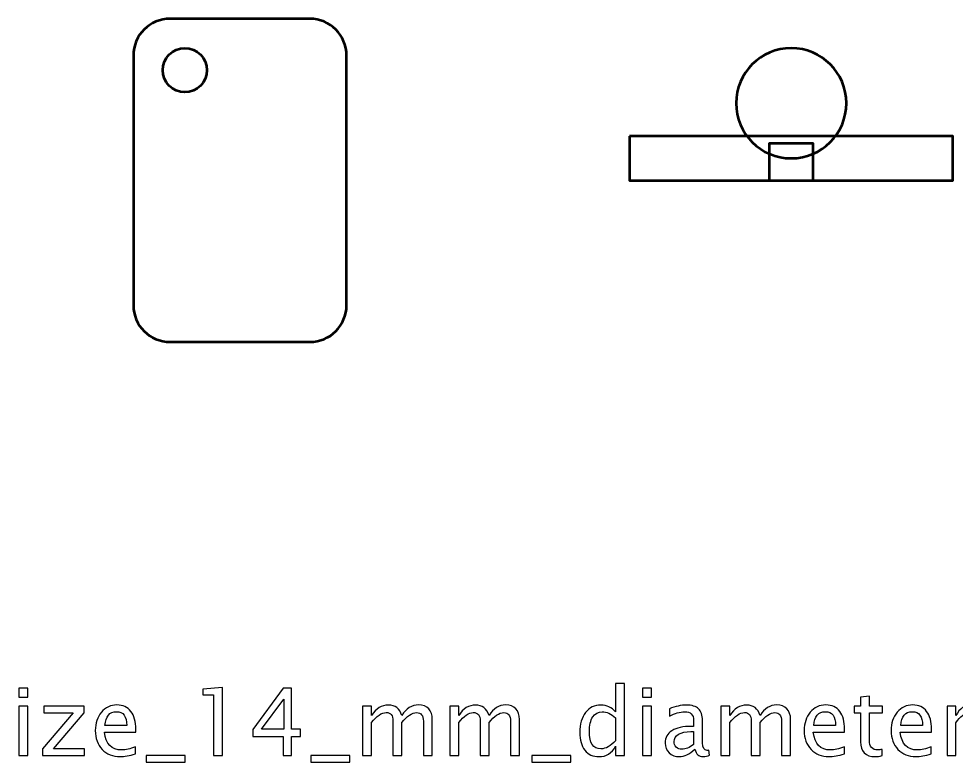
# Model space of a CAD drawing. Header units: centimetres. Extents: x -32.7 to 32.7, y -29.5 to 43.7.
# Drawn here: x -13.51 to -0.76, y -12.42 to -2.3 of the extents above; entities that cross this region are included whole.
import ezdxf

# ---------------------------------------------------------------- set-up
doc = ezdxf.new("R2010")
doc.units = ezdxf.units.CM
doc.header["$MEASUREMENT"] = 0
doc.layers.add('Layer 1', color=7, linetype='Continuous')

msp = doc.modelspace()

# ---------------------------------------------------------------- linework, layer by layer
at = {"layer": 'Layer 1', "lineweight": 53}
msp.add_ellipse((-11.24999, -3.00001), major_axis=(0, 0.30001), ratio=1, dxfattribs=at)
for points, knots in [([(-11.95, -6.2), (-11.95, -6.2), (-11.95, -2.8), (-11.95, -2.8), (-11.95, -2.8), (-11.95, -2.52386), (-11.72614, -2.3), (-11.45, -2.3), (-11.45, -2.3), (-11.45, -2.3), (-9.55, -2.3), (-9.55, -2.3), (-9.55, -2.3), (-9.27386, -2.3), (-9.05, -2.52386), (-9.05, -2.8), (-9.05, -2.8), (-9.05, -2.8), (-9.05, -6.2), (-9.05, -6.2), (-9.05, -6.2), (-9.05, -6.47614), (-9.27386, -6.7), (-9.55, -6.7), (-9.55, -6.7), (-9.55, -6.7), (-11.45, -6.7), (-11.45, -6.7), (-11.45, -6.7), (-11.72614, -6.7), (-11.95, -6.47614), (-11.95, -6.2)], [0, 0, 0, 0, 0.11111111, 0.11111111, 0.11111111, 0.11111111, 0.22222222, 0.22222222, 0.22222222, 0.22222222, 0.33333333, 0.33333333, 0.33333333, 0.33333333, 0.44444444, 0.44444444, 0.44444444, 0.44444444, 0.55555556, 0.55555556, 0.55555556, 0.55555556, 0.66666667, 0.66666667, 0.66666667, 0.66666667, 0.77777778, 0.77777778, 0.77777778, 0.77777778, 1, 1, 1, 1]), ([(-5.2, -3.9), (-5.2, -3.9), (-0.8, -3.9), (-0.8, -3.9), (-0.8, -3.9), (-0.8, -3.9), (-0.8, -4.5), (-0.8, -4.5), (-0.8, -4.5), (-0.8, -4.5), (-5.2, -4.5), (-5.2, -4.5), (-5.2, -4.5), (-5.2, -4.5), (-5.2, -3.9), (-5.2, -3.9)], [0, 0, 0, 0, 0.2, 0.2, 0.2, 0.2, 0.4, 0.4, 0.4, 0.4, 0.6, 0.6, 0.6, 0.6, 1, 1, 1, 1])]:
    msp.add_open_spline(points, degree=3, knots=knots, dxfattribs=at)
at = {"layer": 'Layer 1', "color": 4, "lineweight": 53}
for points in [[(-3, -4.20002), (-3.41422, -4.20002), (-3.75, -3.86424), (-3.75, -3.45002), (-3.75, -3.45002), (-3.75, -3.0358), (-3.41422, -2.70002), (-3, -2.70002), (-3, -2.70002), (-2.58578, -2.70002), (-2.25, -3.0358), (-2.25, -3.45002), (-2.25, -3.45002), (-2.25, -3.86424), (-2.58578, -4.20002), (-3, -4.20002)], [(-2.7, -4.50001), (-2.7, -4.50001), (-3.3, -4.50001), (-3.3, -4.50001), (-3.3, -4.50001), (-3.3, -4.50001), (-3.3, -4.00001), (-3.3, -4.00001), (-3.3, -4.00001), (-3.3, -4.00001), (-2.7, -4.00001), (-2.7, -4.00001), (-2.7, -4.00001), (-2.7, -4.00001), (-2.7, -4.50001), (-2.7, -4.50001)]]:
    msp.add_open_spline(points, degree=3, knots=[0, 0, 0, 0, 0.2, 0.2, 0.2, 0.2, 0.4, 0.4, 0.4, 0.4, 0.6, 0.6, 0.6, 0.6, 1, 1, 1, 1], dxfattribs=at)
at = {"layer": 'Layer 1'}
for points, knots in [([(-5.39117, -12.32956), (-5.39117, -12.32956), (-5.39117, -12.20319), (-5.39117, -12.20319), (-5.39117, -12.20319), (-5.44091, -12.2976), (-5.51584, -12.3448), (-5.61596, -12.3448), (-5.61596, -12.3448), (-5.69724, -12.3448), (-5.76116, -12.31538), (-5.80773, -12.25632), (-5.80773, -12.25632), (-5.8543, -12.19727), (-5.87758, -12.11662), (-5.87758, -12.01439), (-5.87758, -12.01439), (-5.87758, -11.90263), (-5.85112, -11.81267), (-5.79842, -11.74451), (-5.79842, -11.74451), (-5.7455, -11.67657), (-5.67607, -11.64249), (-5.58992, -11.64249), (-5.58992, -11.64249), (-5.51013, -11.64249), (-5.44366, -11.67297), (-5.39117, -11.73414), (-5.39117, -11.73414), (-5.39117, -11.73414), (-5.39117, -11.35039), (-5.39117, -11.35039), (-5.39117, -11.35039), (-5.39117, -11.35039), (-5.26925, -11.35039), (-5.26925, -11.35039), (-5.26925, -11.35039), (-5.26925, -11.35039), (-5.26925, -12.32956), (-5.26925, -12.32956), (-5.26925, -12.32956), (-5.26925, -12.32956), (-5.39117, -12.32956), (-5.39117, -12.32956)], [0, 0, 0, 0, 0.08333333, 0.08333333, 0.08333333, 0.08333333, 0.16666667, 0.16666667, 0.16666667, 0.16666667, 0.25, 0.25, 0.25, 0.25, 0.33333333, 0.33333333, 0.33333333, 0.33333333, 0.41666667, 0.41666667, 0.41666667, 0.41666667, 0.5, 0.5, 0.5, 0.5, 0.58333333, 0.58333333, 0.58333333, 0.58333333, 0.66666667, 0.66666667, 0.66666667, 0.66666667, 0.75, 0.75, 0.75, 0.75, 0.83333333, 0.83333333, 0.83333333, 0.83333333, 1, 1, 1, 1]), ([(-13.50943, -11.53327), (-13.50943, -11.53327), (-13.50943, -11.41135), (-13.50943, -11.41135), (-13.50943, -11.41135), (-13.50943, -11.41135), (-13.38751, -11.41135), (-13.38751, -11.41135), (-13.38751, -11.41135), (-13.38751, -11.41135), (-13.38751, -11.53327), (-13.38751, -11.53327), (-13.38751, -11.53327), (-13.38751, -11.53327), (-13.50943, -11.53327), (-13.50943, -11.53327)], [0, 0, 0, 0, 0.2, 0.2, 0.2, 0.2, 0.4, 0.4, 0.4, 0.4, 0.6, 0.6, 0.6, 0.6, 1, 1, 1, 1]), ([(-10.86106, -12.32956), (-10.86106, -12.32956), (-10.86106, -11.50279), (-10.86106, -11.50279), (-10.86106, -11.50279), (-10.86106, -11.50279), (-11.00711, -11.50279), (-11.00711, -11.50279), (-11.00711, -11.50279), (-11.00711, -11.50279), (-11.00711, -11.42659), (-11.00711, -11.42659), (-11.00711, -11.42659), (-11.00711, -11.42659), (-10.73914, -11.40373), (-10.73914, -11.40373), (-10.73914, -11.40373), (-10.73914, -11.40373), (-10.73914, -12.32956), (-10.73914, -12.32956), (-10.73914, -12.32956), (-10.73914, -12.32956), (-10.86106, -12.32956), (-10.86106, -12.32956)], [0, 0, 0, 0, 0.14285714, 0.14285714, 0.14285714, 0.14285714, 0.28571429, 0.28571429, 0.28571429, 0.28571429, 0.42857143, 0.42857143, 0.42857143, 0.42857143, 0.57142857, 0.57142857, 0.57142857, 0.57142857, 0.71428571, 0.71428571, 0.71428571, 0.71428571, 1, 1, 1, 1]), ([(-9.91195, -12.32956), (-9.91195, -12.32956), (-9.91195, -12.06921), (-9.91195, -12.06921), (-9.91195, -12.06921), (-9.91195, -12.06921), (-10.32597, -12.06921), (-10.32597, -12.06921), (-10.32597, -12.06921), (-10.32597, -12.06921), (-10.32597, -11.9765), (-10.32597, -11.9765), (-10.32597, -11.9765), (-10.32597, -11.9765), (-9.91195, -11.41135), (-9.91195, -11.41135), (-9.91195, -11.41135), (-9.91195, -11.41135), (-9.79765, -11.41135), (-9.79765, -11.41135), (-9.79765, -11.41135), (-9.79765, -11.41135), (-9.79765, -11.96888), (-9.79765, -11.96888), (-9.79765, -11.96888), (-9.79765, -11.96888), (-9.67446, -11.96888), (-9.67446, -11.96888), (-9.67446, -11.96888), (-9.67446, -11.96888), (-9.67446, -12.06921), (-9.67446, -12.06921), (-9.67446, -12.06921), (-9.67446, -12.06921), (-9.79765, -12.06921), (-9.79765, -12.06921), (-9.79765, -12.06921), (-9.79765, -12.06921), (-9.79765, -12.32956), (-9.79765, -12.32956), (-9.79765, -12.32956), (-9.79765, -12.32956), (-9.91195, -12.32956), (-9.91195, -12.32956)], [0, 0, 0, 0, 0.08333333, 0.08333333, 0.08333333, 0.08333333, 0.16666667, 0.16666667, 0.16666667, 0.16666667, 0.25, 0.25, 0.25, 0.25, 0.33333333, 0.33333333, 0.33333333, 0.33333333, 0.41666667, 0.41666667, 0.41666667, 0.41666667, 0.5, 0.5, 0.5, 0.5, 0.58333333, 0.58333333, 0.58333333, 0.58333333, 0.66666667, 0.66666667, 0.66666667, 0.66666667, 0.75, 0.75, 0.75, 0.75, 0.83333333, 0.83333333, 0.83333333, 0.83333333, 1, 1, 1, 1]), ([(-5.02499, -11.53327), (-5.02499, -11.53327), (-5.02499, -11.41135), (-5.02499, -11.41135), (-5.02499, -11.41135), (-5.02499, -11.41135), (-4.90307, -11.41135), (-4.90307, -11.41135), (-4.90307, -11.41135), (-4.90307, -11.41135), (-4.90307, -11.53327), (-4.90307, -11.53327), (-4.90307, -11.53327), (-4.90307, -11.53327), (-5.02499, -11.53327), (-5.02499, -11.53327)], [0, 0, 0, 0, 0.2, 0.2, 0.2, 0.2, 0.4, 0.4, 0.4, 0.4, 0.6, 0.6, 0.6, 0.6, 1, 1, 1, 1]), ([(-10.20553, -11.96888), (-10.20553, -11.96888), (-9.90433, -11.96888), (-9.90433, -11.96888), (-9.90433, -11.96888), (-9.90433, -11.96888), (-9.90433, -11.56206), (-9.90433, -11.56206), (-9.90433, -11.56206), (-9.90433, -11.56206), (-10.20553, -11.96888), (-10.20553, -11.96888)], [0, 0, 0, 0, 0.25, 0.25, 0.25, 0.25, 0.5, 0.5, 0.5, 0.5, 1, 1, 1, 1]), ([(-1.76236, -12.32935), (-1.80004, -12.33972), (-1.83284, -12.3448), (-1.86057, -12.3448), (-1.86057, -12.3448), (-1.9228, -12.3448), (-1.97127, -12.32702), (-2.00599, -12.29146), (-2.00599, -12.29146), (-2.04091, -12.2559), (-2.05827, -12.20658), (-2.05827, -12.14329), (-2.05827, -12.14329), (-2.05827, -12.14329), (-2.05827, -11.7479), (-2.05827, -11.7479), (-2.05827, -11.7479), (-2.05827, -11.7479), (-2.14251, -11.7479), (-2.14251, -11.7479), (-2.14251, -11.7479), (-2.14251, -11.7479), (-2.14251, -11.65646), (-2.14251, -11.65646), (-2.14251, -11.65646), (-2.14251, -11.65646), (-2.05827, -11.65646), (-2.05827, -11.65646), (-2.05827, -11.65646), (-2.05827, -11.65646), (-2.05827, -11.53475), (-2.05827, -11.53475), (-2.05827, -11.53475), (-2.05827, -11.53475), (-1.93635, -11.52311), (-1.93635, -11.52311), (-1.93635, -11.52311), (-1.93635, -11.52311), (-1.93635, -11.65646), (-1.93635, -11.65646), (-1.93635, -11.65646), (-1.93635, -11.65646), (-1.75982, -11.65646), (-1.75982, -11.65646), (-1.75982, -11.65646), (-1.75982, -11.65646), (-1.75982, -11.7479), (-1.75982, -11.7479), (-1.75982, -11.7479), (-1.75982, -11.7479), (-1.93635, -11.7479), (-1.93635, -11.7479), (-1.93635, -11.7479), (-1.93635, -11.7479), (-1.93635, -12.12128), (-1.93635, -12.12128), (-1.93635, -12.12128), (-1.93635, -12.20933), (-1.89804, -12.25336), (-1.82163, -12.25336), (-1.82163, -12.25336), (-1.80533, -12.25336), (-1.78564, -12.25061), (-1.76236, -12.24532), (-1.76236, -12.24532), (-1.76236, -12.24532), (-1.76236, -12.32935), (-1.76236, -12.32935)], [0, 0, 0, 0, 0.05555556, 0.05555556, 0.05555556, 0.05555556, 0.11111111, 0.11111111, 0.11111111, 0.11111111, 0.16666667, 0.16666667, 0.16666667, 0.16666667, 0.22222222, 0.22222222, 0.22222222, 0.22222222, 0.27777778, 0.27777778, 0.27777778, 0.27777778, 0.33333333, 0.33333333, 0.33333333, 0.33333333, 0.38888889, 0.38888889, 0.38888889, 0.38888889, 0.44444444, 0.44444444, 0.44444444, 0.44444444, 0.5, 0.5, 0.5, 0.5, 0.55555556, 0.55555556, 0.55555556, 0.55555556, 0.61111111, 0.61111111, 0.61111111, 0.61111111, 0.66666667, 0.66666667, 0.66666667, 0.66666667, 0.72222222, 0.72222222, 0.72222222, 0.72222222, 0.77777778, 0.77777778, 0.77777778, 0.77777778, 0.83333333, 0.83333333, 0.83333333, 0.83333333, 0.88888889, 0.88888889, 0.88888889, 0.88888889, 1, 1, 1, 1]), ([(-13.50943, -12.32956), (-13.50943, -12.32956), (-13.50943, -11.65646), (-13.50943, -11.65646), (-13.50943, -11.65646), (-13.50943, -11.65646), (-13.38751, -11.65646), (-13.38751, -11.65646), (-13.38751, -11.65646), (-13.38751, -11.65646), (-13.38751, -12.32956), (-13.38751, -12.32956), (-13.38751, -12.32956), (-13.38751, -12.32956), (-13.50943, -12.32956), (-13.50943, -12.32956)], [0, 0, 0, 0, 0.2, 0.2, 0.2, 0.2, 0.4, 0.4, 0.4, 0.4, 0.6, 0.6, 0.6, 0.6, 1, 1, 1, 1]), ([(-13.18812, -12.32956), (-13.18812, -12.32956), (-13.18812, -12.23812), (-13.18812, -12.23812), (-13.18812, -12.23812), (-13.18812, -12.23812), (-12.7705, -11.7479), (-12.7705, -11.7479), (-12.7705, -11.7479), (-12.7705, -11.7479), (-13.16886, -11.7479), (-13.16886, -11.7479), (-13.16886, -11.7479), (-13.16886, -11.7479), (-13.16886, -11.65646), (-13.16886, -11.65646), (-13.16886, -11.65646), (-13.16886, -11.65646), (-12.62043, -11.65646), (-12.62043, -11.65646), (-12.62043, -11.65646), (-12.62043, -11.65646), (-12.62043, -11.7479), (-12.62043, -11.7479), (-12.62043, -11.7479), (-12.62043, -11.7479), (-13.03805, -12.23812), (-13.03805, -12.23812), (-13.03805, -12.23812), (-13.03805, -12.23812), (-12.61281, -12.23812), (-12.61281, -12.23812), (-12.61281, -12.23812), (-12.61281, -12.23812), (-12.61281, -12.32956), (-12.61281, -12.32956), (-12.61281, -12.32956), (-12.61281, -12.32956), (-13.18812, -12.32956), (-13.18812, -12.32956)], [0, 0, 0, 0, 0.09090909, 0.09090909, 0.09090909, 0.09090909, 0.18181818, 0.18181818, 0.18181818, 0.18181818, 0.27272727, 0.27272727, 0.27272727, 0.27272727, 0.36363636, 0.36363636, 0.36363636, 0.36363636, 0.45454545, 0.45454545, 0.45454545, 0.45454545, 0.54545455, 0.54545455, 0.54545455, 0.54545455, 0.63636364, 0.63636364, 0.63636364, 0.63636364, 0.72727273, 0.72727273, 0.72727273, 0.72727273, 0.81818182, 0.81818182, 0.81818182, 0.81818182, 1, 1, 1, 1]), ([(-11.92045, -12.30797), (-12.00236, -12.33252), (-12.07243, -12.3448), (-12.13085, -12.3448), (-12.13085, -12.3448), (-12.23054, -12.3448), (-12.31161, -12.31178), (-12.37405, -12.24595), (-12.37405, -12.24595), (-12.43649, -12.18012), (-12.46782, -12.09482), (-12.46782, -11.98983), (-12.46782, -11.98983), (-12.46782, -11.88802), (-12.4403, -11.80441), (-12.38506, -11.73901), (-12.38506, -11.73901), (-12.32981, -11.67382), (-12.25912, -11.64122), (-12.17297, -11.64122), (-12.17297, -11.64122), (-12.09148, -11.64122), (-12.0284, -11.67022), (-11.98395, -11.72821), (-11.98395, -11.72821), (-11.9395, -11.78621), (-11.91727, -11.86834), (-11.91727, -11.97481), (-11.91727, -11.97481), (-11.91727, -11.97481), (-11.91791, -12.01206), (-11.91791, -12.01206), (-11.91791, -12.01206), (-11.91791, -12.01206), (-12.34336, -12.01206), (-12.34336, -12.01206), (-12.34336, -12.01206), (-12.32558, -12.17293), (-12.24705, -12.25336), (-12.10799, -12.25336), (-12.10799, -12.25336), (-12.05697, -12.25336), (-11.99453, -12.23897), (-11.92045, -12.21018), (-11.92045, -12.21018), (-11.92045, -12.21018), (-11.92045, -12.30797), (-11.92045, -12.30797)], [0, 0, 0, 0, 0.07692308, 0.07692308, 0.07692308, 0.07692308, 0.15384615, 0.15384615, 0.15384615, 0.15384615, 0.23076923, 0.23076923, 0.23076923, 0.23076923, 0.30769231, 0.30769231, 0.30769231, 0.30769231, 0.38461538, 0.38461538, 0.38461538, 0.38461538, 0.46153846, 0.46153846, 0.46153846, 0.46153846, 0.53846154, 0.53846154, 0.53846154, 0.53846154, 0.61538462, 0.61538462, 0.61538462, 0.61538462, 0.69230769, 0.69230769, 0.69230769, 0.69230769, 0.76923077, 0.76923077, 0.76923077, 0.76923077, 0.84615385, 0.84615385, 0.84615385, 0.84615385, 1, 1, 1, 1]), ([(-12.33701, -11.92062), (-12.33701, -11.92062), (-12.03983, -11.92062), (-12.03983, -11.92062), (-12.03983, -11.92062), (-12.03983, -11.79531), (-12.08661, -11.73266), (-12.17995, -11.73266), (-12.17995, -11.73266), (-12.27393, -11.73266), (-12.32621, -11.79531), (-12.33701, -11.92062)], [0, 0, 0, 0, 0.25, 0.25, 0.25, 0.25, 0.5, 0.5, 0.5, 0.5, 1, 1, 1, 1]), ([(-8.83076, -12.32956), (-8.83076, -12.32956), (-8.83076, -11.65646), (-8.83076, -11.65646), (-8.83076, -11.65646), (-8.83076, -11.65646), (-8.70884, -11.65646), (-8.70884, -11.65646), (-8.70884, -11.65646), (-8.70884, -11.65646), (-8.70884, -11.78367), (-8.70884, -11.78367), (-8.70884, -11.78367), (-8.64936, -11.68948), (-8.57316, -11.64249), (-8.47982, -11.64249), (-8.47982, -11.64249), (-8.38986, -11.64249), (-8.32869, -11.68948), (-8.29609, -11.78367), (-8.29609, -11.78367), (-8.2383, -11.68863), (-8.16295, -11.64122), (-8.07045, -11.64122), (-8.07045, -11.64122), (-8.0114, -11.64122), (-7.96547, -11.65858), (-7.93266, -11.6935), (-7.93266, -11.6935), (-7.89985, -11.72843), (-7.88334, -11.77732), (-7.88334, -11.84019), (-7.88334, -11.84019), (-7.88334, -11.84019), (-7.88334, -12.32956), (-7.88334, -12.32956), (-7.88334, -12.32956), (-7.88334, -12.32956), (-8.00526, -12.32956), (-8.00526, -12.32956), (-8.00526, -12.32956), (-8.00526, -12.32956), (-8.00526, -11.86029), (-8.00526, -11.86029), (-8.00526, -11.86029), (-8.00526, -11.78367), (-8.03574, -11.74536), (-8.0967, -11.74536), (-8.0967, -11.74536), (-8.15999, -11.74536), (-8.22645, -11.79002), (-8.29609, -11.87956), (-8.29609, -11.87956), (-8.29609, -11.87956), (-8.29609, -12.32956), (-8.29609, -12.32956), (-8.29609, -12.32956), (-8.29609, -12.32956), (-8.41801, -12.32956), (-8.41801, -12.32956), (-8.41801, -12.32956), (-8.41801, -12.32956), (-8.41801, -11.85987), (-8.41801, -11.85987), (-8.41801, -11.85987), (-8.41801, -11.78261), (-8.44891, -11.74409), (-8.51093, -11.74409), (-8.51093, -11.74409), (-8.57253, -11.74409), (-8.63857, -11.78896), (-8.70884, -11.87892), (-8.70884, -11.87892), (-8.70884, -11.87892), (-8.70884, -12.32956), (-8.70884, -12.32956), (-8.70884, -12.32956), (-8.70884, -12.32956), (-8.83076, -12.32956), (-8.83076, -12.32956)], [0, 0, 0, 0, 0.04761905, 0.04761905, 0.04761905, 0.04761905, 0.0952381, 0.0952381, 0.0952381, 0.0952381, 0.14285714, 0.14285714, 0.14285714, 0.14285714, 0.19047619, 0.19047619, 0.19047619, 0.19047619, 0.23809524, 0.23809524, 0.23809524, 0.23809524, 0.28571429, 0.28571429, 0.28571429, 0.28571429, 0.33333333, 0.33333333, 0.33333333, 0.33333333, 0.38095238, 0.38095238, 0.38095238, 0.38095238, 0.42857143, 0.42857143, 0.42857143, 0.42857143, 0.47619048, 0.47619048, 0.47619048, 0.47619048, 0.52380952, 0.52380952, 0.52380952, 0.52380952, 0.57142857, 0.57142857, 0.57142857, 0.57142857, 0.61904762, 0.61904762, 0.61904762, 0.61904762, 0.66666667, 0.66666667, 0.66666667, 0.66666667, 0.71428571, 0.71428571, 0.71428571, 0.71428571, 0.76190476, 0.76190476, 0.76190476, 0.76190476, 0.80952381, 0.80952381, 0.80952381, 0.80952381, 0.85714286, 0.85714286, 0.85714286, 0.85714286, 0.9047619, 0.9047619, 0.9047619, 0.9047619, 1, 1, 1, 1]), ([(-7.645, -12.32956), (-7.645, -12.32956), (-7.645, -11.65646), (-7.645, -11.65646), (-7.645, -11.65646), (-7.645, -11.65646), (-7.52308, -11.65646), (-7.52308, -11.65646), (-7.52308, -11.65646), (-7.52308, -11.65646), (-7.52308, -11.78367), (-7.52308, -11.78367), (-7.52308, -11.78367), (-7.4636, -11.68948), (-7.3874, -11.64249), (-7.29406, -11.64249), (-7.29406, -11.64249), (-7.2041, -11.64249), (-7.14293, -11.68948), (-7.11033, -11.78367), (-7.11033, -11.78367), (-7.05254, -11.68863), (-6.97719, -11.64122), (-6.88469, -11.64122), (-6.88469, -11.64122), (-6.82564, -11.64122), (-6.77971, -11.65858), (-6.7469, -11.6935), (-6.7469, -11.6935), (-6.71409, -11.72843), (-6.69758, -11.77732), (-6.69758, -11.84019), (-6.69758, -11.84019), (-6.69758, -11.84019), (-6.69758, -12.32956), (-6.69758, -12.32956), (-6.69758, -12.32956), (-6.69758, -12.32956), (-6.8195, -12.32956), (-6.8195, -12.32956), (-6.8195, -12.32956), (-6.8195, -12.32956), (-6.8195, -11.86029), (-6.8195, -11.86029), (-6.8195, -11.86029), (-6.8195, -11.78367), (-6.84998, -11.74536), (-6.91094, -11.74536), (-6.91094, -11.74536), (-6.97423, -11.74536), (-7.04069, -11.79002), (-7.11033, -11.87956), (-7.11033, -11.87956), (-7.11033, -11.87956), (-7.11033, -12.32956), (-7.11033, -12.32956), (-7.11033, -12.32956), (-7.11033, -12.32956), (-7.23225, -12.32956), (-7.23225, -12.32956), (-7.23225, -12.32956), (-7.23225, -12.32956), (-7.23225, -11.85987), (-7.23225, -11.85987), (-7.23225, -11.85987), (-7.23225, -11.78261), (-7.26315, -11.74409), (-7.32517, -11.74409), (-7.32517, -11.74409), (-7.38677, -11.74409), (-7.45281, -11.78896), (-7.52308, -11.87892), (-7.52308, -11.87892), (-7.52308, -11.87892), (-7.52308, -12.32956), (-7.52308, -12.32956), (-7.52308, -12.32956), (-7.52308, -12.32956), (-7.645, -12.32956), (-7.645, -12.32956)], [0, 0, 0, 0, 0.04761905, 0.04761905, 0.04761905, 0.04761905, 0.0952381, 0.0952381, 0.0952381, 0.0952381, 0.14285714, 0.14285714, 0.14285714, 0.14285714, 0.19047619, 0.19047619, 0.19047619, 0.19047619, 0.23809524, 0.23809524, 0.23809524, 0.23809524, 0.28571429, 0.28571429, 0.28571429, 0.28571429, 0.33333333, 0.33333333, 0.33333333, 0.33333333, 0.38095238, 0.38095238, 0.38095238, 0.38095238, 0.42857143, 0.42857143, 0.42857143, 0.42857143, 0.47619048, 0.47619048, 0.47619048, 0.47619048, 0.52380952, 0.52380952, 0.52380952, 0.52380952, 0.57142857, 0.57142857, 0.57142857, 0.57142857, 0.61904762, 0.61904762, 0.61904762, 0.61904762, 0.66666667, 0.66666667, 0.66666667, 0.66666667, 0.71428571, 0.71428571, 0.71428571, 0.71428571, 0.76190476, 0.76190476, 0.76190476, 0.76190476, 0.80952381, 0.80952381, 0.80952381, 0.80952381, 0.85714286, 0.85714286, 0.85714286, 0.85714286, 0.9047619, 0.9047619, 0.9047619, 0.9047619, 1, 1, 1, 1]), ([(-5.02499, -12.32956), (-5.02499, -12.32956), (-5.02499, -11.65646), (-5.02499, -11.65646), (-5.02499, -11.65646), (-5.02499, -11.65646), (-4.90307, -11.65646), (-4.90307, -11.65646), (-4.90307, -11.65646), (-4.90307, -11.65646), (-4.90307, -12.32956), (-4.90307, -12.32956), (-4.90307, -12.32956), (-4.90307, -12.32956), (-5.02499, -12.32956), (-5.02499, -12.32956)], [0, 0, 0, 0, 0.2, 0.2, 0.2, 0.2, 0.4, 0.4, 0.4, 0.4, 0.6, 0.6, 0.6, 0.6, 1, 1, 1, 1]), ([(-4.31104, -12.24383), (-4.38427, -12.31114), (-4.45476, -12.3448), (-4.52249, -12.3448), (-4.52249, -12.3448), (-4.57816, -12.3448), (-4.62452, -12.32744), (-4.66113, -12.29252), (-4.66113, -12.29252), (-4.69796, -12.25759), (-4.71638, -12.21357), (-4.71638, -12.16044), (-4.71638, -12.16044), (-4.71638, -12.08699), (-4.68548, -12.03047), (-4.62367, -11.9911), (-4.62367, -11.9911), (-4.56186, -11.95173), (-4.47317, -11.93205), (-4.3576, -11.93205), (-4.3576, -11.93205), (-4.3576, -11.93205), (-4.32903, -11.93205), (-4.32903, -11.93205), (-4.32903, -11.93205), (-4.32903, -11.93205), (-4.32903, -11.85098), (-4.32903, -11.85098), (-4.32903, -11.85098), (-4.32903, -11.77288), (-4.36967, -11.73393), (-4.45116, -11.73393), (-4.45116, -11.73393), (-4.51424, -11.73393), (-4.58324, -11.75383), (-4.65796, -11.79362), (-4.65796, -11.79362), (-4.65796, -11.79362), (-4.65796, -11.69329), (-4.65796, -11.69329), (-4.65796, -11.69329), (-4.57583, -11.65942), (-4.49836, -11.64249), (-4.42576, -11.64249), (-4.42576, -11.64249), (-4.35104, -11.64249), (-4.2958, -11.65942), (-4.26045, -11.6935), (-4.26045, -11.6935), (-4.22489, -11.72758), (-4.20711, -11.78007), (-4.20711, -11.85098), (-4.20711, -11.85098), (-4.20711, -11.85098), (-4.20711, -12.15515), (-4.20711, -12.15515), (-4.20711, -12.15515), (-4.20711, -12.22478), (-4.18573, -12.25971), (-4.14276, -12.25971), (-4.14276, -12.25971), (-4.13747, -12.25971), (-4.12964, -12.25886), (-4.11927, -12.25717), (-4.11927, -12.25717), (-4.11927, -12.25717), (-4.11059, -12.3249), (-4.11059, -12.3249), (-4.11059, -12.3249), (-4.13832, -12.33824), (-4.1688, -12.3448), (-4.20224, -12.3448), (-4.20224, -12.3448), (-4.25918, -12.3448), (-4.29537, -12.31114), (-4.31104, -12.24383)], [0, 0, 0, 0, 0.05, 0.05, 0.05, 0.05, 0.1, 0.1, 0.1, 0.1, 0.15, 0.15, 0.15, 0.15, 0.2, 0.2, 0.2, 0.2, 0.25, 0.25, 0.25, 0.25, 0.3, 0.3, 0.3, 0.3, 0.35, 0.35, 0.35, 0.35, 0.4, 0.4, 0.4, 0.4, 0.45, 0.45, 0.45, 0.45, 0.5, 0.5, 0.5, 0.5, 0.55, 0.55, 0.55, 0.55, 0.6, 0.6, 0.6, 0.6, 0.65, 0.65, 0.65, 0.65, 0.7, 0.7, 0.7, 0.7, 0.75, 0.75, 0.75, 0.75, 0.8, 0.8, 0.8, 0.8, 0.85, 0.85, 0.85, 0.85, 0.9, 0.9, 0.9, 0.9, 1, 1, 1, 1]), ([(-3.95671, -12.32956), (-3.95671, -12.32956), (-3.95671, -11.65646), (-3.95671, -11.65646), (-3.95671, -11.65646), (-3.95671, -11.65646), (-3.83479, -11.65646), (-3.83479, -11.65646), (-3.83479, -11.65646), (-3.83479, -11.65646), (-3.83479, -11.78367), (-3.83479, -11.78367), (-3.83479, -11.78367), (-3.77531, -11.68948), (-3.69911, -11.64249), (-3.60577, -11.64249), (-3.60577, -11.64249), (-3.51581, -11.64249), (-3.45464, -11.68948), (-3.42204, -11.78367), (-3.42204, -11.78367), (-3.36425, -11.68863), (-3.2889, -11.64122), (-3.1964, -11.64122), (-3.1964, -11.64122), (-3.13735, -11.64122), (-3.09142, -11.65858), (-3.05861, -11.6935), (-3.05861, -11.6935), (-3.0258, -11.72843), (-3.00929, -11.77732), (-3.00929, -11.84019), (-3.00929, -11.84019), (-3.00929, -11.84019), (-3.00929, -12.32956), (-3.00929, -12.32956), (-3.00929, -12.32956), (-3.00929, -12.32956), (-3.13121, -12.32956), (-3.13121, -12.32956), (-3.13121, -12.32956), (-3.13121, -12.32956), (-3.13121, -11.86029), (-3.13121, -11.86029), (-3.13121, -11.86029), (-3.13121, -11.78367), (-3.16169, -11.74536), (-3.22265, -11.74536), (-3.22265, -11.74536), (-3.28594, -11.74536), (-3.3524, -11.79002), (-3.42204, -11.87956), (-3.42204, -11.87956), (-3.42204, -11.87956), (-3.42204, -12.32956), (-3.42204, -12.32956), (-3.42204, -12.32956), (-3.42204, -12.32956), (-3.54396, -12.32956), (-3.54396, -12.32956), (-3.54396, -12.32956), (-3.54396, -12.32956), (-3.54396, -11.85987), (-3.54396, -11.85987), (-3.54396, -11.85987), (-3.54396, -11.78261), (-3.57486, -11.74409), (-3.63688, -11.74409), (-3.63688, -11.74409), (-3.69848, -11.74409), (-3.76452, -11.78896), (-3.83479, -11.87892), (-3.83479, -11.87892), (-3.83479, -11.87892), (-3.83479, -12.32956), (-3.83479, -12.32956), (-3.83479, -12.32956), (-3.83479, -12.32956), (-3.95671, -12.32956), (-3.95671, -12.32956)], [0, 0, 0, 0, 0.04761905, 0.04761905, 0.04761905, 0.04761905, 0.0952381, 0.0952381, 0.0952381, 0.0952381, 0.14285714, 0.14285714, 0.14285714, 0.14285714, 0.19047619, 0.19047619, 0.19047619, 0.19047619, 0.23809524, 0.23809524, 0.23809524, 0.23809524, 0.28571429, 0.28571429, 0.28571429, 0.28571429, 0.33333333, 0.33333333, 0.33333333, 0.33333333, 0.38095238, 0.38095238, 0.38095238, 0.38095238, 0.42857143, 0.42857143, 0.42857143, 0.42857143, 0.47619048, 0.47619048, 0.47619048, 0.47619048, 0.52380952, 0.52380952, 0.52380952, 0.52380952, 0.57142857, 0.57142857, 0.57142857, 0.57142857, 0.61904762, 0.61904762, 0.61904762, 0.61904762, 0.66666667, 0.66666667, 0.66666667, 0.66666667, 0.71428571, 0.71428571, 0.71428571, 0.71428571, 0.76190476, 0.76190476, 0.76190476, 0.76190476, 0.80952381, 0.80952381, 0.80952381, 0.80952381, 0.85714286, 0.85714286, 0.85714286, 0.85714286, 0.9047619, 0.9047619, 0.9047619, 0.9047619, 1, 1, 1, 1]), ([(-2.27692, -12.30797), (-2.35883, -12.33252), (-2.4289, -12.3448), (-2.48732, -12.3448), (-2.48732, -12.3448), (-2.58701, -12.3448), (-2.66808, -12.31178), (-2.73052, -12.24595), (-2.73052, -12.24595), (-2.79296, -12.18012), (-2.82429, -12.09482), (-2.82429, -11.98983), (-2.82429, -11.98983), (-2.82429, -11.88802), (-2.79677, -11.80441), (-2.74153, -11.73901), (-2.74153, -11.73901), (-2.68628, -11.67382), (-2.61559, -11.64122), (-2.52944, -11.64122), (-2.52944, -11.64122), (-2.44795, -11.64122), (-2.38487, -11.67022), (-2.34042, -11.72821), (-2.34042, -11.72821), (-2.29597, -11.78621), (-2.27374, -11.86834), (-2.27374, -11.97481), (-2.27374, -11.97481), (-2.27374, -11.97481), (-2.27438, -12.01206), (-2.27438, -12.01206), (-2.27438, -12.01206), (-2.27438, -12.01206), (-2.69983, -12.01206), (-2.69983, -12.01206), (-2.69983, -12.01206), (-2.68205, -12.17293), (-2.60352, -12.25336), (-2.46446, -12.25336), (-2.46446, -12.25336), (-2.41344, -12.25336), (-2.351, -12.23897), (-2.27692, -12.21018), (-2.27692, -12.21018), (-2.27692, -12.21018), (-2.27692, -12.30797), (-2.27692, -12.30797)], [0, 0, 0, 0, 0.07692308, 0.07692308, 0.07692308, 0.07692308, 0.15384615, 0.15384615, 0.15384615, 0.15384615, 0.23076923, 0.23076923, 0.23076923, 0.23076923, 0.30769231, 0.30769231, 0.30769231, 0.30769231, 0.38461538, 0.38461538, 0.38461538, 0.38461538, 0.46153846, 0.46153846, 0.46153846, 0.46153846, 0.53846154, 0.53846154, 0.53846154, 0.53846154, 0.61538462, 0.61538462, 0.61538462, 0.61538462, 0.69230769, 0.69230769, 0.69230769, 0.69230769, 0.76923077, 0.76923077, 0.76923077, 0.76923077, 0.84615385, 0.84615385, 0.84615385, 0.84615385, 1, 1, 1, 1]), ([(-2.69348, -11.92062), (-2.69348, -11.92062), (-2.3963, -11.92062), (-2.3963, -11.92062), (-2.3963, -11.92062), (-2.3963, -11.79531), (-2.44308, -11.73266), (-2.53642, -11.73266), (-2.53642, -11.73266), (-2.6304, -11.73266), (-2.68268, -11.79531), (-2.69348, -11.92062)], [0, 0, 0, 0, 0.25, 0.25, 0.25, 0.25, 0.5, 0.5, 0.5, 0.5, 1, 1, 1, 1]), ([(-1.09434, -12.30797), (-1.17625, -12.33252), (-1.24632, -12.3448), (-1.30474, -12.3448), (-1.30474, -12.3448), (-1.40443, -12.3448), (-1.4855, -12.31178), (-1.54794, -12.24595), (-1.54794, -12.24595), (-1.61038, -12.18012), (-1.64171, -12.09482), (-1.64171, -11.98983), (-1.64171, -11.98983), (-1.64171, -11.88802), (-1.61419, -11.80441), (-1.55895, -11.73901), (-1.55895, -11.73901), (-1.5037, -11.67382), (-1.43301, -11.64122), (-1.34686, -11.64122), (-1.34686, -11.64122), (-1.26537, -11.64122), (-1.20229, -11.67022), (-1.15784, -11.72821), (-1.15784, -11.72821), (-1.11339, -11.78621), (-1.09116, -11.86834), (-1.09116, -11.97481), (-1.09116, -11.97481), (-1.09116, -11.97481), (-1.0918, -12.01206), (-1.0918, -12.01206), (-1.0918, -12.01206), (-1.0918, -12.01206), (-1.51725, -12.01206), (-1.51725, -12.01206), (-1.51725, -12.01206), (-1.49947, -12.17293), (-1.42094, -12.25336), (-1.28188, -12.25336), (-1.28188, -12.25336), (-1.23086, -12.25336), (-1.16842, -12.23897), (-1.09434, -12.21018), (-1.09434, -12.21018), (-1.09434, -12.21018), (-1.09434, -12.30797), (-1.09434, -12.30797)], [0, 0, 0, 0, 0.07692308, 0.07692308, 0.07692308, 0.07692308, 0.15384615, 0.15384615, 0.15384615, 0.15384615, 0.23076923, 0.23076923, 0.23076923, 0.23076923, 0.30769231, 0.30769231, 0.30769231, 0.30769231, 0.38461538, 0.38461538, 0.38461538, 0.38461538, 0.46153846, 0.46153846, 0.46153846, 0.46153846, 0.53846154, 0.53846154, 0.53846154, 0.53846154, 0.61538462, 0.61538462, 0.61538462, 0.61538462, 0.69230769, 0.69230769, 0.69230769, 0.69230769, 0.76923077, 0.76923077, 0.76923077, 0.76923077, 0.84615385, 0.84615385, 0.84615385, 0.84615385, 1, 1, 1, 1]), ([(-1.5109, -11.92062), (-1.5109, -11.92062), (-1.21372, -11.92062), (-1.21372, -11.92062), (-1.21372, -11.92062), (-1.21372, -11.79531), (-1.2605, -11.73266), (-1.35384, -11.73266), (-1.35384, -11.73266), (-1.44782, -11.73266), (-1.5001, -11.79531), (-1.5109, -11.92062)], [0, 0, 0, 0, 0.25, 0.25, 0.25, 0.25, 0.5, 0.5, 0.5, 0.5, 1, 1, 1, 1]), ([(-0.88077, -12.32956), (-0.88077, -12.32956), (-0.88077, -11.65646), (-0.88077, -11.65646), (-0.88077, -11.65646), (-0.88077, -11.65646), (-0.75885, -11.65646), (-0.75885, -11.65646), (-0.75885, -11.65646), (-0.75885, -11.65646), (-0.75885, -11.78367), (-0.75885, -11.78367), (-0.75885, -11.78367), (-0.71038, -11.68948), (-0.6401, -11.64249), (-0.54782, -11.64249), (-0.54782, -11.64249), (-0.53533, -11.64249), (-0.52221, -11.64355), (-0.50866, -11.64566), (-0.50866, -11.64566), (-0.50866, -11.64566), (-0.50866, -11.75975), (-0.50866, -11.75975), (-0.50866, -11.75975), (-0.52983, -11.75277), (-0.54845, -11.74917), (-0.56454, -11.74917), (-0.56454, -11.74917), (-0.64201, -11.74917), (-0.70678, -11.79489), (-0.75885, -11.88654), (-0.75885, -11.88654), (-0.75885, -11.88654), (-0.75885, -12.32956), (-0.75885, -12.32956), (-0.75885, -12.32956), (-0.75885, -12.32956), (-0.88077, -12.32956), (-0.88077, -12.32956)], [0, 0, 0, 0, 0.09090909, 0.09090909, 0.09090909, 0.09090909, 0.18181818, 0.18181818, 0.18181818, 0.18181818, 0.27272727, 0.27272727, 0.27272727, 0.27272727, 0.36363636, 0.36363636, 0.36363636, 0.36363636, 0.45454545, 0.45454545, 0.45454545, 0.45454545, 0.54545455, 0.54545455, 0.54545455, 0.54545455, 0.63636364, 0.63636364, 0.63636364, 0.63636364, 0.72727273, 0.72727273, 0.72727273, 0.72727273, 0.81818182, 0.81818182, 0.81818182, 0.81818182, 1, 1, 1, 1]), ([(-5.39117, -11.81754), (-5.45446, -11.76187), (-5.51436, -11.73393), (-5.57109, -11.73393), (-5.57109, -11.73393), (-5.62697, -11.73393), (-5.67015, -11.75721), (-5.70084, -11.80399), (-5.70084, -11.80399), (-5.73153, -11.85056), (-5.74677, -11.9166), (-5.74677, -12.00211), (-5.74677, -12.00211), (-5.74677, -12.15938), (-5.6947, -12.23812), (-5.59035, -12.23812), (-5.59035, -12.23812), (-5.52261, -12.23812), (-5.45615, -12.20108), (-5.39117, -12.12721), (-5.39117, -12.12721), (-5.39117, -12.12721), (-5.39117, -11.81754), (-5.39117, -11.81754)], [0, 0, 0, 0, 0.14285714, 0.14285714, 0.14285714, 0.14285714, 0.28571429, 0.28571429, 0.28571429, 0.28571429, 0.42857143, 0.42857143, 0.42857143, 0.42857143, 0.57142857, 0.57142857, 0.57142857, 0.57142857, 0.71428571, 0.71428571, 0.71428571, 0.71428571, 1, 1, 1, 1]), ([(-4.32903, -12.17737), (-4.32903, -12.17737), (-4.32903, -12.00444), (-4.32903, -12.00444), (-4.32903, -12.00444), (-4.32903, -12.00444), (-4.36819, -12.00317), (-4.36819, -12.00317), (-4.36819, -12.00317), (-4.43592, -12.00317), (-4.49053, -12.01566), (-4.53223, -12.04063), (-4.53223, -12.04063), (-4.57372, -12.06582), (-4.59446, -12.09905), (-4.59446, -12.14054), (-4.59446, -12.14054), (-4.59446, -12.16954), (-4.58409, -12.19409), (-4.56356, -12.2142), (-4.56356, -12.2142), (-4.54281, -12.23431), (-4.51762, -12.24447), (-4.48778, -12.24447), (-4.48778, -12.24447), (-4.43698, -12.24447), (-4.38406, -12.22203), (-4.32903, -12.17737)], [0, 0, 0, 0, 0.125, 0.125, 0.125, 0.125, 0.25, 0.25, 0.25, 0.25, 0.375, 0.375, 0.375, 0.375, 0.5, 0.5, 0.5, 0.5, 0.625, 0.625, 0.625, 0.625, 0.75, 0.75, 0.75, 0.75, 1, 1, 1, 1]), ([(-11.77546, -12.421), (-11.77546, -12.421), (-11.77546, -12.32956), (-11.77546, -12.32956), (-11.77546, -12.32956), (-11.77546, -12.32956), (-11.24714, -12.32956), (-11.24714, -12.32956), (-11.24714, -12.32956), (-11.24714, -12.32956), (-11.24714, -12.421), (-11.24714, -12.421), (-11.24714, -12.421), (-11.24714, -12.421), (-11.77546, -12.421), (-11.77546, -12.421)], [0, 0, 0, 0, 0.2, 0.2, 0.2, 0.2, 0.4, 0.4, 0.4, 0.4, 0.6, 0.6, 0.6, 0.6, 1, 1, 1, 1]), ([(-9.53434, -12.421), (-9.53434, -12.421), (-9.53434, -12.32956), (-9.53434, -12.32956), (-9.53434, -12.32956), (-9.53434, -12.32956), (-9.00602, -12.32956), (-9.00602, -12.32956), (-9.00602, -12.32956), (-9.00602, -12.32956), (-9.00602, -12.421), (-9.00602, -12.421), (-9.00602, -12.421), (-9.00602, -12.421), (-9.53434, -12.421), (-9.53434, -12.421)], [0, 0, 0, 0, 0.2, 0.2, 0.2, 0.2, 0.4, 0.4, 0.4, 0.4, 0.6, 0.6, 0.6, 0.6, 1, 1, 1, 1]), ([(-6.52782, -12.421), (-6.52782, -12.421), (-6.52782, -12.32956), (-6.52782, -12.32956), (-6.52782, -12.32956), (-6.52782, -12.32956), (-5.9995, -12.32956), (-5.9995, -12.32956), (-5.9995, -12.32956), (-5.9995, -12.32956), (-5.9995, -12.421), (-5.9995, -12.421), (-5.9995, -12.421), (-5.9995, -12.421), (-6.52782, -12.421), (-6.52782, -12.421)], [0, 0, 0, 0, 0.2, 0.2, 0.2, 0.2, 0.4, 0.4, 0.4, 0.4, 0.6, 0.6, 0.6, 0.6, 1, 1, 1, 1])]:
    msp.add_open_spline(points, degree=3, knots=knots, dxfattribs=at)

doc.saveas('drawing.dxf')
